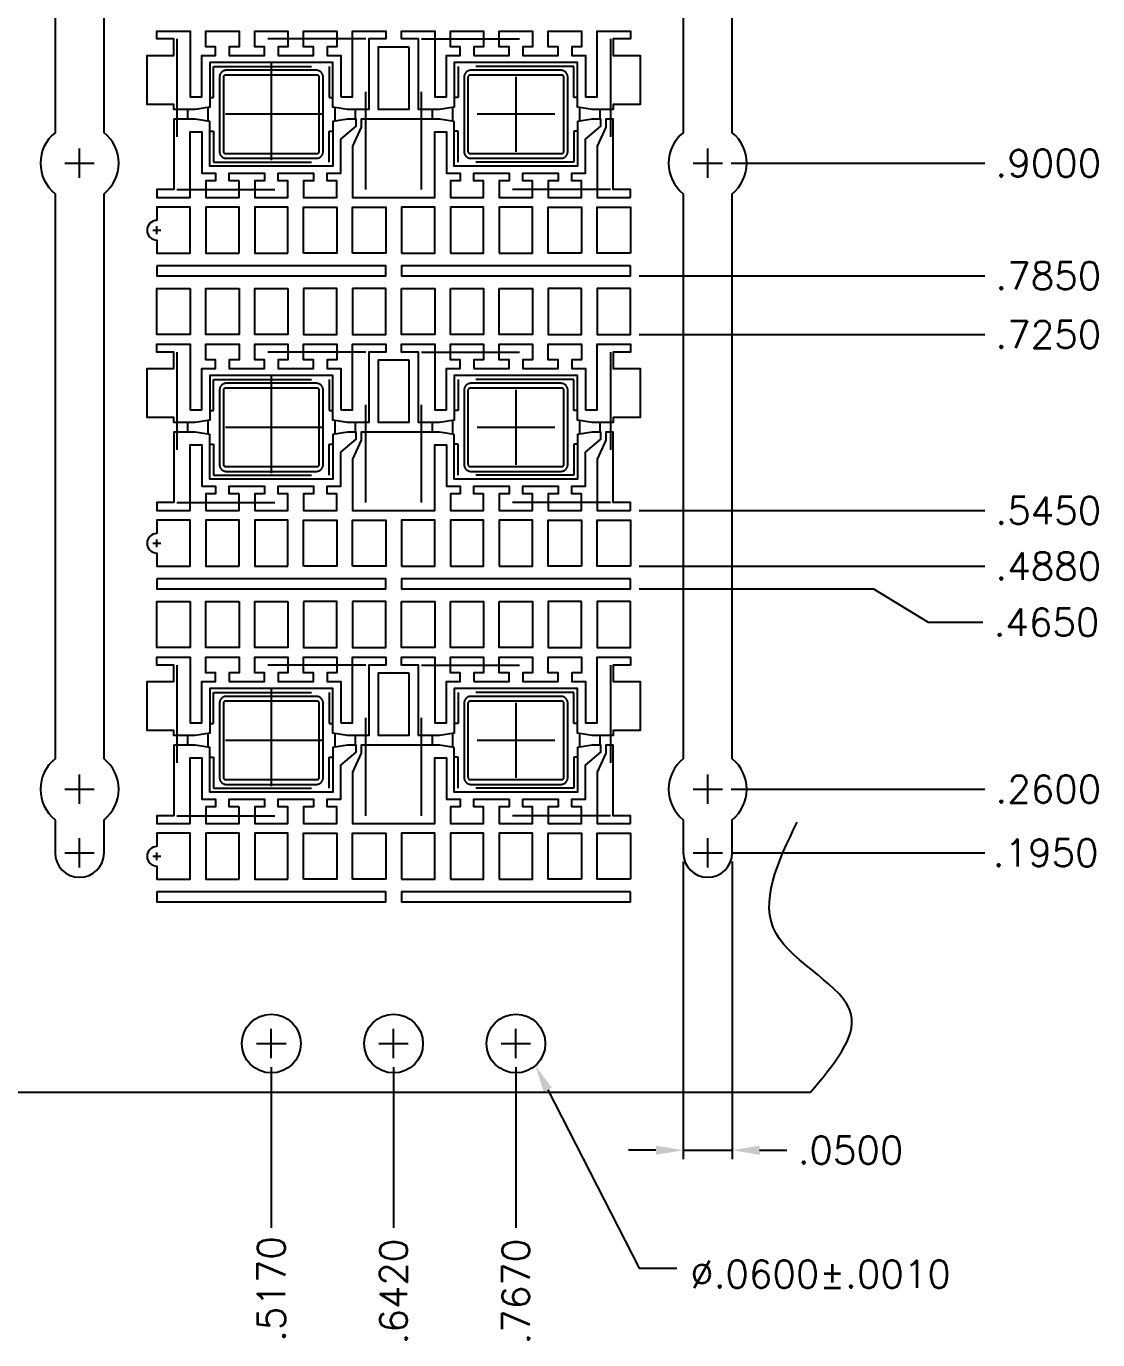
# Model space of a CAD drawing. Extents: x -157.97 to -150.87, y 83.46 to 88.17.
# Drawn here: x -156.709 to -155.614, y 85.431 to 86.774 of the extents above; entities that cross this region are included whole.
import ezdxf

# ---------------------------------------------------------------- set-up
doc = ezdxf.new("R2010")
doc.units = 0
doc.header["$LTSCALE"] = 0.04
doc.header["$MEASUREMENT"] = 0
doc.linetypes.add('CENTER2', pattern=[1.125, 0.75, -0.125, 0.125, -0.125])
doc.linetypes.add('HIDDEN2', pattern=[0.1875, 0.125, -0.0625])
doc.layers.add('1', color=7, linetype='CONTINUOUS')
doc.layers.add('1D', color=4, linetype='CONTINUOUS')
doc.styles.add('SIMPLEX', font='SIMPLEX.shx')

msp = doc.modelspace()

# ---------------------------------------------------------------- linework, layer by layer
at = {"layer": '1'}
for points in [[(-156.6297, 87.4392, 0.999999), (-156.6797, 87.4392), (-156.6797, 87.3054, 0.480384), (-156.6797, 87.243), (-156.6797, 86.6654, 0.480384), (-156.6797, 86.603), (-156.6797, 86.0254, 0.480384), (-156.6797, 85.963), (-156.6797, 85.9292, 1), (-156.6297, 85.9292), (-156.6297, 85.963, 0.480384), (-156.6297, 86.0254), (-156.6297, 86.603, 0.480384), (-156.6297, 86.6654), (-156.6297, 87.243, 0.480384), (-156.6297, 87.3054), (-156.6297, 87.4392)], [(-155.9877, 87.4392, 0.999999), (-156.0377, 87.4392), (-156.0377, 87.3054, 0.480384), (-156.0377, 87.243), (-156.0377, 86.6654, 0.480384), (-156.0377, 86.603), (-156.0377, 86.0254, 0.480384), (-156.0377, 85.963), (-156.0377, 85.9292, 1), (-155.9877, 85.9292), (-155.9877, 85.963, 0.480384), (-155.9877, 86.0254), (-155.9877, 86.603, 0.480384), (-155.9877, 86.6654), (-155.9877, 87.243, 0.480384), (-155.9877, 87.3054), (-155.9877, 87.4392)], [(-155.9079, 85.6842), (-157.2617, 85.6842), (-157.2887, 85.6998, -0.445944), (-157.2899, 85.7055), (-157.2874, 85.7109, 0.613622), (-157.2906, 85.7172), (-157.2967, 85.7172), (-157.2967, 85.9042, 0.414214), (-157.2717, 85.9292), (-157.2717, 85.963, 0.480384), (-157.2717, 86.0254), (-157.2717, 86.603, 0.480384), (-157.2717, 86.6654), (-157.2717, 87.243, 0.480384), (-157.2717, 87.3054), (-157.2717, 87.4392)]]:
    msp.add_lwpolyline(points, format="xyb", dxfattribs=at)
for points in [[(-156.3877, 86.7022), (-156.3757, 86.7022), (-156.3757, 86.7692), (-156.3417, 86.7692), (-156.3417, 86.7612), (-156.3592, 86.7612), (-156.3592, 86.6892), (-156.3807, 86.6892), (-156.3957, 86.6915), (-156.3957, 86.7372), (-156.5217, 86.7372), (-156.5217, 86.6915), (-156.5367, 86.6892), (-156.5582, 86.6892), (-156.5582, 86.6942), (-156.5857, 86.6942), (-156.5857, 86.7442), (-156.5582, 86.7442), (-156.5582, 86.7612), (-156.5757, 86.7612), (-156.5757, 86.7692), (-156.5417, 86.7692), (-156.5417, 86.7022), (-156.5297, 86.7022), (-156.5297, 86.7442), (-156.5157, 86.7442), (-156.5157, 86.7532), (-156.5257, 86.7532), (-156.5257, 86.7692), (-156.4917, 86.7692), (-156.4917, 86.7532), (-156.5017, 86.7532), (-156.5017, 86.7442), (-156.4657, 86.7442), (-156.4657, 86.7532), (-156.4757, 86.7532), (-156.4757, 86.7692), (-156.4417, 86.7692), (-156.4417, 86.7532), (-156.4517, 86.7532), (-156.4517, 86.7442), (-156.4157, 86.7442), (-156.4157, 86.7532), (-156.4257, 86.7532), (-156.4257, 86.7692), (-156.3917, 86.7692), (-156.3917, 86.7532), (-156.4017, 86.7532), (-156.4017, 86.7442), (-156.3877, 86.7442)], [(-156.2517, 86.7442), (-156.2157, 86.7442), (-156.2157, 86.7532), (-156.2257, 86.7532), (-156.2257, 86.7692), (-156.1917, 86.7692), (-156.1917, 86.7532), (-156.2017, 86.7532), (-156.2017, 86.7442), (-156.1657, 86.7442), (-156.1657, 86.7532), (-156.1757, 86.7532), (-156.1757, 86.7692), (-156.1417, 86.7692), (-156.1417, 86.7532), (-156.1517, 86.7532), (-156.1517, 86.7442), (-156.1377, 86.7442), (-156.1377, 86.7022), (-156.1257, 86.7022), (-156.1257, 86.7692), (-156.0917, 86.7692), (-156.0917, 86.7612), (-156.1092, 86.7612), (-156.1092, 86.7442), (-156.0817, 86.7442), (-156.0817, 86.6942), (-156.1092, 86.6942), (-156.1092, 86.6892), (-156.1307, 86.6892), (-156.1457, 86.6915), (-156.1457, 86.7372), (-156.2717, 86.7372), (-156.2717, 86.6915), (-156.2867, 86.6892), (-156.3082, 86.6892), (-156.3082, 86.7612), (-156.3257, 86.7612), (-156.3257, 86.7692), (-156.2917, 86.7692), (-156.2917, 86.7022), (-156.2797, 86.7022), (-156.2797, 86.7442), (-156.2657, 86.7442), (-156.2657, 86.7532), (-156.2757, 86.7532), (-156.2757, 86.7692), (-156.2417, 86.7692), (-156.2417, 86.7532), (-156.2517, 86.7532)], [(-156.3182, 86.7532), (-156.3182, 86.6892), (-156.3492, 86.6892), (-156.3492, 86.7532)], [(-156.4917, 86.6162), (-156.5017, 86.6162), (-156.5017, 86.6242), (-156.4657, 86.6242), (-156.4657, 86.6162), (-156.4757, 86.6162), (-156.4757, 86.5992), (-156.4417, 86.5992), (-156.4417, 86.6162), (-156.4517, 86.6162), (-156.4517, 86.6242), (-156.4157, 86.6242), (-156.4157, 86.6162), (-156.4257, 86.6162), (-156.4257, 86.5992), (-156.3917, 86.5992), (-156.3917, 86.6162), (-156.4017, 86.6162), (-156.4017, 86.6242), (-156.3877, 86.6242), (-156.3877, 86.6589), (-156.3719, 86.6722), (-156.3719, 86.6792), (-156.3807, 86.6792), (-156.3957, 86.6769), (-156.3957, 86.6312), (-156.5217, 86.6312), (-156.5217, 86.6769), (-156.5367, 86.6792), (-156.5582, 86.6792), (-156.5582, 86.6072), (-156.5757, 86.6072), (-156.5757, 86.5992), (-156.5417, 86.5992), (-156.5417, 86.6662), (-156.5297, 86.6662), (-156.5297, 86.6242), (-156.5157, 86.6242), (-156.5157, 86.6162), (-156.5257, 86.6162), (-156.5257, 86.5992), (-156.4917, 86.5992)], [(-156.2717, 86.6769), (-156.2867, 86.6792), (-156.3669, 86.6792), (-156.3669, 86.6712), (-156.3757, 86.6516), (-156.3757, 86.5992), (-156.2917, 86.5992), (-156.2917, 86.6662), (-156.2797, 86.6662), (-156.2797, 86.6242), (-156.2657, 86.6242), (-156.2657, 86.6162), (-156.2757, 86.6162), (-156.2757, 86.5992), (-156.2417, 86.5992), (-156.2417, 86.6162), (-156.2517, 86.6162), (-156.2517, 86.6242), (-156.2157, 86.6242), (-156.2157, 86.6162), (-156.2257, 86.6162), (-156.2257, 86.5992), (-156.1917, 86.5992), (-156.1917, 86.6162), (-156.2017, 86.6162), (-156.2017, 86.6242), (-156.1657, 86.6242), (-156.1657, 86.6162), (-156.1757, 86.6162), (-156.1757, 86.5992), (-156.1417, 86.5992), (-156.1417, 86.6162), (-156.1517, 86.6162), (-156.1517, 86.6242), (-156.1377, 86.6242), (-156.1377, 86.6589), (-156.1219, 86.6722), (-156.1219, 86.6792), (-156.1307, 86.6792), (-156.1457, 86.6769), (-156.1457, 86.6312), (-156.2717, 86.6312)], [(-156.0917, 86.5992), (-156.0917, 86.6072), (-156.1092, 86.6072), (-156.1092, 86.6792), (-156.1169, 86.6792), (-156.1169, 86.6712), (-156.1257, 86.6516), (-156.1257, 86.5992)], [(-156.4917, 86.5422), (-156.4917, 86.5892), (-156.5257, 86.5892), (-156.5257, 86.5422)], [(-156.4417, 86.5422), (-156.4417, 86.5892), (-156.4757, 86.5892), (-156.4757, 86.5422)], [(-156.4257, 86.5422), (-156.4257, 86.5892), (-156.3917, 86.5892), (-156.3917, 86.5422)], [(-156.3757, 86.5422), (-156.3757, 86.5892), (-156.3417, 86.5892), (-156.3417, 86.5422)], [(-156.3257, 86.5422), (-156.2917, 86.5422), (-156.2917, 86.5892), (-156.3257, 86.5892)], [(-156.2757, 86.5422), (-156.2417, 86.5422), (-156.2417, 86.5892), (-156.2757, 86.5892)], [(-156.2257, 86.5422), (-156.1917, 86.5422), (-156.1917, 86.5892), (-156.2257, 86.5892)], [(-156.1417, 86.5422), (-156.1757, 86.5422), (-156.1757, 86.5892), (-156.1417, 86.5892)], [(-156.0917, 86.5422), (-156.1257, 86.5422), (-156.1257, 86.5892), (-156.0917, 86.5892)], [(-156.5757, 86.5292), (-156.5757, 86.5192), (-156.3417, 86.5192), (-156.3417, 86.5292)], [(-156.0917, 86.5292), (-156.3257, 86.5292), (-156.3257, 86.5192), (-156.0917, 86.5192)], [(-156.5417, 86.5062), (-156.5417, 86.4592), (-156.5757, 86.4592), (-156.5757, 86.5062)], [(-156.4917, 86.5062), (-156.4917, 86.4592), (-156.5257, 86.4592), (-156.5257, 86.5062)], [(-156.4417, 86.5062), (-156.4417, 86.4592), (-156.4757, 86.4592), (-156.4757, 86.5062)], [(-156.4257, 86.5062), (-156.4257, 86.4592), (-156.3917, 86.4592), (-156.3917, 86.5062)], [(-156.3757, 86.5062), (-156.3757, 86.4592), (-156.3417, 86.4592), (-156.3417, 86.5062)], [(-156.3257, 86.5062), (-156.2917, 86.5062), (-156.2917, 86.4592), (-156.3257, 86.4592)], [(-156.2757, 86.5062), (-156.2417, 86.5062), (-156.2417, 86.4592), (-156.2757, 86.4592)], [(-156.2257, 86.5062), (-156.1917, 86.5062), (-156.1917, 86.4592), (-156.2257, 86.4592)], [(-156.1417, 86.5062), (-156.1757, 86.5062), (-156.1757, 86.4592), (-156.1417, 86.4592)], [(-156.0917, 86.5062), (-156.1257, 86.5062), (-156.1257, 86.4592), (-156.0917, 86.4592)], [(-156.3877, 86.3822), (-156.3757, 86.3822), (-156.3757, 86.4492), (-156.3417, 86.4492), (-156.3417, 86.4412), (-156.3592, 86.4412), (-156.3592, 86.3692), (-156.3807, 86.3692), (-156.3957, 86.3715), (-156.3957, 86.4172), (-156.5217, 86.4172), (-156.5217, 86.3715), (-156.5367, 86.3692), (-156.5582, 86.3692), (-156.5582, 86.3742), (-156.5857, 86.3742), (-156.5857, 86.4242), (-156.5582, 86.4242), (-156.5582, 86.4412), (-156.5757, 86.4412), (-156.5757, 86.4492), (-156.5417, 86.4492), (-156.5417, 86.3822), (-156.5297, 86.3822), (-156.5297, 86.4242), (-156.5157, 86.4242), (-156.5157, 86.4332), (-156.5257, 86.4332), (-156.5257, 86.4492), (-156.4917, 86.4492), (-156.4917, 86.4332), (-156.5017, 86.4332), (-156.5017, 86.4242), (-156.4657, 86.4242), (-156.4657, 86.4332), (-156.4757, 86.4332), (-156.4757, 86.4492), (-156.4417, 86.4492), (-156.4417, 86.4332), (-156.4517, 86.4332), (-156.4517, 86.4242), (-156.4157, 86.4242), (-156.4157, 86.4332), (-156.4257, 86.4332), (-156.4257, 86.4492), (-156.3917, 86.4492), (-156.3917, 86.4332), (-156.4017, 86.4332), (-156.4017, 86.4242), (-156.3877, 86.4242)], [(-156.2517, 86.4242), (-156.2157, 86.4242), (-156.2157, 86.4332), (-156.2257, 86.4332), (-156.2257, 86.4492), (-156.1917, 86.4492), (-156.1917, 86.4332), (-156.2017, 86.4332), (-156.2017, 86.4242), (-156.1657, 86.4242), (-156.1657, 86.4332), (-156.1757, 86.4332), (-156.1757, 86.4492), (-156.1417, 86.4492), (-156.1417, 86.4332), (-156.1517, 86.4332), (-156.1517, 86.4242), (-156.1377, 86.4242), (-156.1377, 86.3822), (-156.1257, 86.3822), (-156.1257, 86.4492), (-156.0917, 86.4492), (-156.0917, 86.4412), (-156.1092, 86.4412), (-156.1092, 86.4242), (-156.0817, 86.4242), (-156.0817, 86.3742), (-156.1092, 86.3742), (-156.1092, 86.3692), (-156.1307, 86.3692), (-156.1457, 86.3715), (-156.1457, 86.4172), (-156.2717, 86.4172), (-156.2717, 86.3715), (-156.2867, 86.3692), (-156.3082, 86.3692), (-156.3082, 86.4412), (-156.3257, 86.4412), (-156.3257, 86.4492), (-156.2917, 86.4492), (-156.2917, 86.3822), (-156.2797, 86.3822), (-156.2797, 86.4242), (-156.2657, 86.4242), (-156.2657, 86.4332), (-156.2757, 86.4332), (-156.2757, 86.4492), (-156.2417, 86.4492), (-156.2417, 86.4332), (-156.2517, 86.4332)], [(-156.3182, 86.4332), (-156.3182, 86.3692), (-156.3492, 86.3692), (-156.3492, 86.4332)], [(-156.4917, 86.2962), (-156.5017, 86.2962), (-156.5017, 86.3042), (-156.4657, 86.3042), (-156.4657, 86.2962), (-156.4757, 86.2962), (-156.4757, 86.2792), (-156.4417, 86.2792), (-156.4417, 86.2962), (-156.4517, 86.2962), (-156.4517, 86.3042), (-156.4157, 86.3042), (-156.4157, 86.2962), (-156.4257, 86.2962), (-156.4257, 86.2792), (-156.3917, 86.2792), (-156.3917, 86.2962), (-156.4017, 86.2962), (-156.4017, 86.3042), (-156.3877, 86.3042), (-156.3877, 86.3389), (-156.3719, 86.3522), (-156.3719, 86.3592), (-156.3807, 86.3592), (-156.3957, 86.3569), (-156.3957, 86.3112), (-156.5217, 86.3112), (-156.5217, 86.3569), (-156.5367, 86.3592), (-156.5582, 86.3592), (-156.5582, 86.2872), (-156.5757, 86.2872), (-156.5757, 86.2792), (-156.5417, 86.2792), (-156.5417, 86.3462), (-156.5297, 86.3462), (-156.5297, 86.3042), (-156.5157, 86.3042), (-156.5157, 86.2962), (-156.5257, 86.2962), (-156.5257, 86.2792), (-156.4917, 86.2792)], [(-156.2717, 86.3569), (-156.2867, 86.3592), (-156.3669, 86.3592), (-156.3669, 86.3512), (-156.3757, 86.3316), (-156.3757, 86.2792), (-156.2917, 86.2792), (-156.2917, 86.3462), (-156.2797, 86.3462), (-156.2797, 86.3042), (-156.2657, 86.3042), (-156.2657, 86.2962), (-156.2757, 86.2962), (-156.2757, 86.2792), (-156.2417, 86.2792), (-156.2417, 86.2962), (-156.2517, 86.2962), (-156.2517, 86.3042), (-156.2157, 86.3042), (-156.2157, 86.2962), (-156.2257, 86.2962), (-156.2257, 86.2792), (-156.1917, 86.2792), (-156.1917, 86.2962), (-156.2017, 86.2962), (-156.2017, 86.3042), (-156.1657, 86.3042), (-156.1657, 86.2962), (-156.1757, 86.2962), (-156.1757, 86.2792), (-156.1417, 86.2792), (-156.1417, 86.2962), (-156.1517, 86.2962), (-156.1517, 86.3042), (-156.1377, 86.3042), (-156.1377, 86.3389), (-156.1219, 86.3522), (-156.1219, 86.3592), (-156.1307, 86.3592), (-156.1457, 86.3569), (-156.1457, 86.3112), (-156.2717, 86.3112)], [(-156.0917, 86.2792), (-156.0917, 86.2872), (-156.1092, 86.2872), (-156.1092, 86.3592), (-156.1169, 86.3592), (-156.1169, 86.3512), (-156.1257, 86.3316), (-156.1257, 86.2792)], [(-156.4917, 86.2222), (-156.4917, 86.2692), (-156.5257, 86.2692), (-156.5257, 86.2222)], [(-156.4417, 86.2222), (-156.4417, 86.2692), (-156.4757, 86.2692), (-156.4757, 86.2222)], [(-156.4257, 86.2222), (-156.4257, 86.2692), (-156.3917, 86.2692), (-156.3917, 86.2222)], [(-156.3757, 86.2222), (-156.3757, 86.2692), (-156.3417, 86.2692), (-156.3417, 86.2222)], [(-156.3257, 86.2222), (-156.2917, 86.2222), (-156.2917, 86.2692), (-156.3257, 86.2692)], [(-156.2757, 86.2222), (-156.2417, 86.2222), (-156.2417, 86.2692), (-156.2757, 86.2692)], [(-156.2257, 86.2222), (-156.1917, 86.2222), (-156.1917, 86.2692), (-156.2257, 86.2692)], [(-156.1417, 86.2222), (-156.1757, 86.2222), (-156.1757, 86.2692), (-156.1417, 86.2692)], [(-156.0917, 86.2222), (-156.1257, 86.2222), (-156.1257, 86.2692), (-156.0917, 86.2692)], [(-156.5757, 86.2092), (-156.5757, 86.1992), (-156.3417, 86.1992), (-156.3417, 86.2092)], [(-156.0917, 86.2092), (-156.3257, 86.2092), (-156.3257, 86.1992), (-156.0917, 86.1992)], [(-156.5417, 86.1862), (-156.5417, 86.1392), (-156.5757, 86.1392), (-156.5757, 86.1862)], [(-156.4917, 86.1862), (-156.4917, 86.1392), (-156.5257, 86.1392), (-156.5257, 86.1862)], [(-156.4417, 86.1862), (-156.4417, 86.1392), (-156.4757, 86.1392), (-156.4757, 86.1862)], [(-156.4257, 86.1862), (-156.4257, 86.1392), (-156.3917, 86.1392), (-156.3917, 86.1862)], [(-156.3757, 86.1862), (-156.3757, 86.1392), (-156.3417, 86.1392), (-156.3417, 86.1862)], [(-156.3257, 86.1862), (-156.2917, 86.1862), (-156.2917, 86.1392), (-156.3257, 86.1392)], [(-156.2757, 86.1862), (-156.2417, 86.1862), (-156.2417, 86.1392), (-156.2757, 86.1392)], [(-156.2257, 86.1862), (-156.1917, 86.1862), (-156.1917, 86.1392), (-156.2257, 86.1392)], [(-156.1417, 86.1862), (-156.1757, 86.1862), (-156.1757, 86.1392), (-156.1417, 86.1392)], [(-156.0917, 86.1862), (-156.1257, 86.1862), (-156.1257, 86.1392), (-156.0917, 86.1392)], [(-156.3877, 86.0622), (-156.3757, 86.0622), (-156.3757, 86.1292), (-156.3417, 86.1292), (-156.3417, 86.1212), (-156.3592, 86.1212), (-156.3592, 86.0492), (-156.3807, 86.0492), (-156.3957, 86.0515), (-156.3957, 86.0972), (-156.5217, 86.0972), (-156.5217, 86.0515), (-156.5367, 86.0492), (-156.5582, 86.0492), (-156.5582, 86.0542), (-156.5857, 86.0542), (-156.5857, 86.1042), (-156.5582, 86.1042), (-156.5582, 86.1212), (-156.5757, 86.1212), (-156.5757, 86.1292), (-156.5417, 86.1292), (-156.5417, 86.0622), (-156.5297, 86.0622), (-156.5297, 86.1042), (-156.5157, 86.1042), (-156.5157, 86.1132), (-156.5257, 86.1132), (-156.5257, 86.1292), (-156.4917, 86.1292), (-156.4917, 86.1132), (-156.5017, 86.1132), (-156.5017, 86.1042), (-156.4657, 86.1042), (-156.4657, 86.1132), (-156.4757, 86.1132), (-156.4757, 86.1292), (-156.4417, 86.1292), (-156.4417, 86.1132), (-156.4517, 86.1132), (-156.4517, 86.1042), (-156.4157, 86.1042), (-156.4157, 86.1132), (-156.4257, 86.1132), (-156.4257, 86.1292), (-156.3917, 86.1292), (-156.3917, 86.1132), (-156.4017, 86.1132), (-156.4017, 86.1042), (-156.3877, 86.1042)], [(-156.2517, 86.1042), (-156.2157, 86.1042), (-156.2157, 86.1132), (-156.2257, 86.1132), (-156.2257, 86.1292), (-156.1917, 86.1292), (-156.1917, 86.1132), (-156.2017, 86.1132), (-156.2017, 86.1042), (-156.1657, 86.1042), (-156.1657, 86.1132), (-156.1757, 86.1132), (-156.1757, 86.1292), (-156.1417, 86.1292), (-156.1417, 86.1132), (-156.1517, 86.1132), (-156.1517, 86.1042), (-156.1377, 86.1042), (-156.1377, 86.0622), (-156.1257, 86.0622), (-156.1257, 86.1292), (-156.0917, 86.1292), (-156.0917, 86.1212), (-156.1092, 86.1212), (-156.1092, 86.1042), (-156.0817, 86.1042), (-156.0817, 86.0542), (-156.1092, 86.0542), (-156.1092, 86.0492), (-156.1307, 86.0492), (-156.1457, 86.0515), (-156.1457, 86.0972), (-156.2717, 86.0972), (-156.2717, 86.0515), (-156.2867, 86.0492), (-156.3082, 86.0492), (-156.3082, 86.1212), (-156.3257, 86.1212), (-156.3257, 86.1292), (-156.2917, 86.1292), (-156.2917, 86.0622), (-156.2797, 86.0622), (-156.2797, 86.1042), (-156.2657, 86.1042), (-156.2657, 86.1132), (-156.2757, 86.1132), (-156.2757, 86.1292), (-156.2417, 86.1292), (-156.2417, 86.1132), (-156.2517, 86.1132)], [(-156.3182, 86.1132), (-156.3182, 86.0492), (-156.3492, 86.0492), (-156.3492, 86.1132)], [(-156.4917, 85.9762), (-156.5017, 85.9762), (-156.5017, 85.9842), (-156.4657, 85.9842), (-156.4657, 85.9762), (-156.4757, 85.9762), (-156.4757, 85.9592), (-156.4417, 85.9592), (-156.4417, 85.9762), (-156.4517, 85.9762), (-156.4517, 85.9842), (-156.4157, 85.9842), (-156.4157, 85.9762), (-156.4257, 85.9762), (-156.4257, 85.9592), (-156.3917, 85.9592), (-156.3917, 85.9762), (-156.4017, 85.9762), (-156.4017, 85.9842), (-156.3877, 85.9842), (-156.3877, 86.0189), (-156.3719, 86.0322), (-156.3719, 86.0392), (-156.3807, 86.0392), (-156.3957, 86.0369), (-156.3957, 85.9912), (-156.5217, 85.9912), (-156.5217, 86.0369), (-156.5367, 86.0392), (-156.5582, 86.0392), (-156.5582, 85.9672), (-156.5757, 85.9672), (-156.5757, 85.9592), (-156.5417, 85.9592), (-156.5417, 86.0262), (-156.5297, 86.0262), (-156.5297, 85.9842), (-156.5157, 85.9842), (-156.5157, 85.9762), (-156.5257, 85.9762), (-156.5257, 85.9592), (-156.4917, 85.9592)], [(-156.2717, 86.0369), (-156.2867, 86.0392), (-156.3669, 86.0392), (-156.3669, 86.0312), (-156.3757, 86.0116), (-156.3757, 85.9592), (-156.2917, 85.9592), (-156.2917, 86.0262), (-156.2797, 86.0262), (-156.2797, 85.9842), (-156.2657, 85.9842), (-156.2657, 85.9762), (-156.2757, 85.9762), (-156.2757, 85.9592), (-156.2417, 85.9592), (-156.2417, 85.9762), (-156.2517, 85.9762), (-156.2517, 85.9842), (-156.2157, 85.9842), (-156.2157, 85.9762), (-156.2257, 85.9762), (-156.2257, 85.9592), (-156.1917, 85.9592), (-156.1917, 85.9762), (-156.2017, 85.9762), (-156.2017, 85.9842), (-156.1657, 85.9842), (-156.1657, 85.9762), (-156.1757, 85.9762), (-156.1757, 85.9592), (-156.1417, 85.9592), (-156.1417, 85.9762), (-156.1517, 85.9762), (-156.1517, 85.9842), (-156.1377, 85.9842), (-156.1377, 86.0189), (-156.1219, 86.0322), (-156.1219, 86.0392), (-156.1307, 86.0392), (-156.1457, 86.0369), (-156.1457, 85.9912), (-156.2717, 85.9912)], [(-156.0917, 85.9592), (-156.0917, 85.9672), (-156.1092, 85.9672), (-156.1092, 86.0392), (-156.1169, 86.0392), (-156.1169, 86.0312), (-156.1257, 86.0116), (-156.1257, 85.9592)], [(-156.4917, 85.9022), (-156.4917, 85.9492), (-156.5257, 85.9492), (-156.5257, 85.9022)], [(-156.4417, 85.9022), (-156.4417, 85.9492), (-156.4757, 85.9492), (-156.4757, 85.9022)], [(-156.4257, 85.9022), (-156.4257, 85.9492), (-156.3917, 85.9492), (-156.3917, 85.9022)], [(-156.3757, 85.9022), (-156.3757, 85.9492), (-156.3417, 85.9492), (-156.3417, 85.9022)], [(-156.3257, 85.9022), (-156.2917, 85.9022), (-156.2917, 85.9492), (-156.3257, 85.9492)], [(-156.2757, 85.9022), (-156.2417, 85.9022), (-156.2417, 85.9492), (-156.2757, 85.9492)], [(-156.2257, 85.9022), (-156.1917, 85.9022), (-156.1917, 85.9492), (-156.2257, 85.9492)], [(-156.1417, 85.9022), (-156.1757, 85.9022), (-156.1757, 85.9492), (-156.1417, 85.9492)], [(-156.0917, 85.9022), (-156.1257, 85.9022), (-156.1257, 85.9492), (-156.0917, 85.9492)], [(-156.5757, 85.8892), (-156.5757, 85.8792), (-156.3417, 85.8792), (-156.3417, 85.8892)], [(-156.0917, 85.8892), (-156.3257, 85.8892), (-156.3257, 85.8792), (-156.0917, 85.8792)]]:
    msp.add_lwpolyline(points, close=True, dxfattribs=at)
for points in [[(-156.5757, 86.5757, 1), (-156.5757, 86.5557), (-156.5757, 86.5422), (-156.5417, 86.5422), (-156.5417, 86.5892), (-156.5757, 86.5892)], [(-156.5757, 86.2557, 1), (-156.5757, 86.2357), (-156.5757, 86.2222), (-156.5417, 86.2222), (-156.5417, 86.2692), (-156.5757, 86.2692)], [(-156.5757, 85.9357, 1), (-156.5757, 85.9157), (-156.5757, 85.9022), (-156.5417, 85.9022), (-156.5417, 85.9492), (-156.5757, 85.9492)]]:
    msp.add_lwpolyline(points, format="xyb", close=True, dxfattribs=at)
for centre in [(-156.4587, 85.7342), (-156.3337, 85.7342), (-156.2087, 85.7342)]:
    msp.add_circle(centre, 0.03, dxfattribs=at)
at = {"layer": '1D', "linetype": 'CENTER2'}
for p, q in [((-156.4587, 86.7374), (-156.4587, 86.631)), ((-156.2087, 86.7225), (-156.2087, 86.6459)), ((-156.4054, 86.6842), (-156.5119, 86.6842)), ((-156.1691, 86.6842), (-156.2482, 86.6842)), ((-156.4587, 86.4174), (-156.4587, 86.311)), ((-156.2087, 86.4025), (-156.2087, 86.3259)), ((-156.4054, 86.3642), (-156.5119, 86.3642)), ((-156.1691, 86.3642), (-156.2482, 86.3642)), ((-156.4587, 86.0974), (-156.4587, 85.991)), ((-156.2087, 86.0825), (-156.2087, 86.0059)), ((-156.4054, 86.0442), (-156.5119, 86.0442)), ((-156.1691, 86.0442), (-156.2482, 86.0442))]:
    msp.add_line(p, q, dxfattribs=at)
at = {"layer": '1D'}
for p, q in [((-156.5444, 86.6892), (-156.5444, 86.6792)), ((-156.5237, 86.6912), (-156.5237, 86.6772)), ((-156.3937, 86.6912), (-156.3937, 86.6772)), ((-156.3729, 86.6892), (-156.3729, 86.6792)), ((-156.2944, 86.6892), (-156.2944, 86.6792)), ((-156.2737, 86.6912), (-156.2737, 86.6772)), ((-156.1437, 86.6912), (-156.1437, 86.6772)), ((-156.1229, 86.6892), (-156.1229, 86.6792)), ((-156.6547, 86.6192), (-156.6547, 86.6492)), ((-156.0127, 86.6192), (-156.0127, 86.6492)), ((-156.6697, 86.6342), (-156.6397, 86.6342)), ((-156.0277, 86.6342), (-155.9977, 86.6342)), ((-155.9887, 86.6342), (-155.7295, 86.6342)), ((-156.5757, 86.5617), (-156.5757, 86.5697)), ((-156.5797, 86.5657), (-156.5717, 86.5657)), ((-156.0827, 86.5192), (-155.7295, 86.5192)), ((-156.0827, 86.4592), (-155.7295, 86.4592)), ((-156.5444, 86.3692), (-156.5444, 86.3592)), ((-156.5237, 86.3712), (-156.5237, 86.3572)), ((-156.3937, 86.3712), (-156.3937, 86.3572)), ((-156.3729, 86.3692), (-156.3729, 86.3592)), ((-156.2944, 86.3692), (-156.2944, 86.3592)), ((-156.2737, 86.3712), (-156.2737, 86.3572)), ((-156.1437, 86.3712), (-156.1437, 86.3572)), ((-156.1229, 86.3692), (-156.1229, 86.3592)), ((-156.0827, 86.2792), (-155.7295, 86.2792)), ((-156.5797, 86.2457), (-156.5717, 86.2457)), ((-156.5757, 86.2417), (-156.5757, 86.2497)), ((-156.0827, 86.2222), (-155.7295, 86.2222)), ((-156.0827, 86.1992), (-155.8434, 86.1992)), ((-155.8434, 86.1992), (-155.7874, 86.1649)), ((-155.7874, 86.1649), (-155.7314, 86.1649)), ((-156.5444, 86.0492), (-156.5444, 86.0392)), ((-156.5237, 86.0512), (-156.5237, 86.0372)), ((-156.3937, 86.0512), (-156.3937, 86.0372)), ((-156.3729, 86.0492), (-156.3729, 86.0392)), ((-156.2944, 86.0492), (-156.2944, 86.0392)), ((-156.2737, 86.0512), (-156.2737, 86.0372)), ((-156.1437, 86.0512), (-156.1437, 86.0372)), ((-156.1229, 86.0492), (-156.1229, 86.0392)), ((-156.6547, 85.9792), (-156.6547, 86.0092)), ((-156.0127, 85.9792), (-156.0127, 86.0092)), ((-156.6697, 85.9942), (-156.6397, 85.9942)), ((-156.0277, 85.9942), (-155.9977, 85.9942)), ((-155.9887, 85.9942), (-155.7295, 85.9942)), ((-156.6547, 85.9142), (-156.6547, 85.9442)), ((-156.0127, 85.9142), (-156.0127, 85.9442)), ((-156.6697, 85.9292), (-156.6397, 85.9292)), ((-156.5797, 85.9257), (-156.5717, 85.9257)), ((-156.5757, 85.9217), (-156.5757, 85.9297)), ((-156.0277, 85.9292), (-155.9977, 85.9292)), ((-155.9887, 85.9292), (-155.7295, 85.9292)), ((-156.0377, 85.9202), (-156.0377, 85.6162)), ((-155.9877, 85.9202), (-155.9877, 85.6162)), ((-156.4587, 85.7192), (-156.4587, 85.7492)), ((-156.3337, 85.7192), (-156.3337, 85.7492)), ((-156.2087, 85.7192), (-156.2087, 85.7492)), ((-156.4737, 85.7342), (-156.4437, 85.7342)), ((-156.3487, 85.7342), (-156.3187, 85.7342)), ((-156.2237, 85.7342), (-156.1937, 85.7342)), ((-156.4587, 85.7102), (-156.4587, 85.5457)), ((-156.3337, 85.7102), (-156.3337, 85.5457)), ((-156.2087, 85.7102), (-156.2087, 85.5457)), ((-156.0657, 85.6252), (-156.0937, 85.6252)), ((-156.0377, 85.6252), (-155.9877, 85.6252)), ((-155.9597, 85.6252), (-155.9317, 85.6252))]:
    msp.add_line(p, q, dxfattribs=at)
at = {"layer": '1D', "color": 2, "linetype": 'CENTER2'}
for points in [[(-156.3622, 86.7612), (-156.5552, 86.7612), (-156.5552, 86.6072), (-156.3622, 86.6072)], [(-156.3052, 86.7612), (-156.1122, 86.7612), (-156.1122, 86.6072), (-156.3052, 86.6072)], [(-156.3622, 86.4412), (-156.5552, 86.4412), (-156.5552, 86.2872), (-156.3622, 86.2872)], [(-156.3052, 86.4412), (-156.1122, 86.4412), (-156.1122, 86.2872), (-156.3052, 86.2872)], [(-156.3622, 86.1212), (-156.5552, 86.1212), (-156.5552, 85.9672), (-156.3622, 85.9672)], [(-156.3052, 86.1212), (-156.1122, 86.1212), (-156.1122, 85.9672), (-156.3052, 85.9672)]]:
    msp.add_lwpolyline(points, close=True, dxfattribs=at)
at = {"layer": '1D', "linetype": 'HIDDEN2'}
for points in [[(-156.5217, 86.7015), (-156.5177, 86.7015), (-156.5177, 86.7332), (-156.3997, 86.7332), (-156.3997, 86.7015), (-156.3957, 86.7015)], [(-156.1457, 86.7015), (-156.1497, 86.7015), (-156.1497, 86.7332), (-156.2677, 86.7332), (-156.2677, 86.7015), (-156.2717, 86.7015)], [(-156.5217, 86.6669), (-156.5177, 86.6669), (-156.5177, 86.6352), (-156.3997, 86.6352), (-156.3997, 86.6669), (-156.3957, 86.6669)], [(-156.1457, 86.6669), (-156.1497, 86.6669), (-156.1497, 86.6352), (-156.2677, 86.6352), (-156.2677, 86.6669), (-156.2717, 86.6669)], [(-156.5217, 86.3815), (-156.5177, 86.3815), (-156.5177, 86.4132), (-156.3997, 86.4132), (-156.3997, 86.3815), (-156.3957, 86.3815)], [(-156.1457, 86.3815), (-156.1497, 86.3815), (-156.1497, 86.4132), (-156.2677, 86.4132), (-156.2677, 86.3815), (-156.2717, 86.3815)], [(-156.5217, 86.3469), (-156.5177, 86.3469), (-156.5177, 86.3152), (-156.3997, 86.3152), (-156.3997, 86.3469), (-156.3957, 86.3469)], [(-156.1457, 86.3469), (-156.1497, 86.3469), (-156.1497, 86.3152), (-156.2677, 86.3152), (-156.2677, 86.3469), (-156.2717, 86.3469)], [(-156.5217, 86.0615), (-156.5177, 86.0615), (-156.5177, 86.0932), (-156.3997, 86.0932), (-156.3997, 86.0615), (-156.3957, 86.0615)], [(-156.1457, 86.0615), (-156.1497, 86.0615), (-156.1497, 86.0932), (-156.2677, 86.0932), (-156.2677, 86.0615), (-156.2717, 86.0615)], [(-156.5217, 86.0269), (-156.5177, 86.0269), (-156.5177, 85.9952), (-156.3997, 85.9952), (-156.3997, 86.0269), (-156.3957, 86.0269)], [(-156.1457, 86.0269), (-156.1497, 86.0269), (-156.1497, 85.9952), (-156.2677, 85.9952), (-156.2677, 86.0269), (-156.2717, 86.0269)]]:
    msp.add_lwpolyline(points, dxfattribs=at)
for points in [[(-156.5117, 86.6462, 0.414214), (-156.5047, 86.6392), (-156.4127, 86.6392, 0.414214), (-156.4057, 86.6462), (-156.4057, 86.7222, 0.414214), (-156.4127, 86.7292), (-156.5047, 86.7292, 0.414214), (-156.5117, 86.7222)], [(-156.2617, 86.6462, 0.414214), (-156.2547, 86.6392), (-156.1627, 86.6392, 0.414214), (-156.1557, 86.6462), (-156.1557, 86.7222, 0.414214), (-156.1627, 86.7292), (-156.2547, 86.7292, 0.414214), (-156.2617, 86.7222)], [(-156.5057, 86.7242, 0.414214), (-156.5077, 86.7222), (-156.5077, 86.6462, 0.414214), (-156.5057, 86.6442), (-156.4117, 86.6442, 0.414214), (-156.4097, 86.6462), (-156.4097, 86.7222, 0.414214), (-156.4117, 86.7242)], [(-156.2557, 86.7242, 0.414214), (-156.2577, 86.7222), (-156.2577, 86.6462, 0.414214), (-156.2557, 86.6442), (-156.1617, 86.6442, 0.414214), (-156.1597, 86.6462), (-156.1597, 86.7222, 0.414214), (-156.1617, 86.7242)], [(-156.5117, 86.3262, 0.414214), (-156.5047, 86.3192), (-156.4127, 86.3192, 0.414214), (-156.4057, 86.3262), (-156.4057, 86.4022, 0.414214), (-156.4127, 86.4092), (-156.5047, 86.4092, 0.414214), (-156.5117, 86.4022)], [(-156.2617, 86.3262, 0.414214), (-156.2547, 86.3192), (-156.1627, 86.3192, 0.414214), (-156.1557, 86.3262), (-156.1557, 86.4022, 0.414214), (-156.1627, 86.4092), (-156.2547, 86.4092, 0.414214), (-156.2617, 86.4022)], [(-156.5057, 86.4042, 0.414214), (-156.5077, 86.4022), (-156.5077, 86.3262, 0.414214), (-156.5057, 86.3242), (-156.4117, 86.3242, 0.414214), (-156.4097, 86.3262), (-156.4097, 86.4022, 0.414214), (-156.4117, 86.4042)], [(-156.2557, 86.4042, 0.414214), (-156.2577, 86.4022), (-156.2577, 86.3262, 0.414214), (-156.2557, 86.3242), (-156.1617, 86.3242, 0.414214), (-156.1597, 86.3262), (-156.1597, 86.4022, 0.414214), (-156.1617, 86.4042)], [(-156.5117, 86.0062, 0.414214), (-156.5047, 85.9992), (-156.4127, 85.9992, 0.414214), (-156.4057, 86.0062), (-156.4057, 86.0822, 0.414214), (-156.4127, 86.0892), (-156.5047, 86.0892, 0.414214), (-156.5117, 86.0822)], [(-156.5057, 86.0842, 0.414214), (-156.5077, 86.0822), (-156.5077, 86.0062, 0.414214), (-156.5057, 86.0042), (-156.4117, 86.0042, 0.414214), (-156.4097, 86.0062), (-156.4097, 86.0822, 0.414214), (-156.4117, 86.0842)], [(-156.2617, 86.0062, 0.414214), (-156.2547, 85.9992), (-156.1627, 85.9992, 0.414214), (-156.1557, 86.0062), (-156.1557, 86.0822, 0.414214), (-156.1627, 86.0892), (-156.2547, 86.0892, 0.414214), (-156.2617, 86.0822)], [(-156.2557, 86.0842, 0.414214), (-156.2577, 86.0822), (-156.2577, 86.0062, 0.414214), (-156.2557, 86.0042), (-156.1617, 86.0042, 0.414214), (-156.1597, 86.0062), (-156.1597, 86.0822, 0.414214), (-156.1617, 86.0842)]]:
    msp.add_lwpolyline(points, format="xyb", close=True, dxfattribs=at)
at = {"layer": '1D'}
msp.add_lwpolyline([(-156.176, 85.6868), (-156.0828, 85.5046), (-156.0441, 85.5046)], dxfattribs=at)
msp.add_spline([(-155.9079, 85.6842), (-155.866, 85.7639), (-155.9429, 85.8469), (-155.9213, 85.9607)], degree=3, dxfattribs=at)
for points in [[(-156.1802, 85.6847), (-156.1888, 85.7117), (-156.1719, 85.6889)], [(-156.0657, 85.6299), (-156.0657, 85.6205), (-156.0377, 85.6252)], [(-155.9597, 85.6299), (-155.9597, 85.6205), (-155.9877, 85.6252)]]:
    msp.add_solid(points, dxfattribs=at)

# ---------------------------------------------------------------- texts
at = {"layer": '1D', "style": 'SIMPLEX'}
msp.add_text('%%c.0600%%p.0010', height=0.028, dxfattribs=at).set_placement((-156.0306, 85.4846))
at = {"layer": '1D', "char_height": 0.028, "attachment_point": 5, "style": 'SIMPLEX'}
for s, insert in [('\\A1;.9000', (-155.6645, 86.6342)), ('\\A1;.7850', (-155.6645, 86.5192)), ('\\A1;.7250', (-155.6645, 86.4592)), ('\\A1;.5450', (-155.6645, 86.2792)), ('\\A1;.4880', (-155.6645, 86.2222)), ('\\A1;.4650', (-155.6664, 86.1649)), ('\\A1;.2600', (-155.6645, 85.9942)), ('\\A1;.1950', (-155.6672, 85.9292)), ('\\A1;.0500', (-155.8667, 85.6252))]:
    msp.add_mtext(s, dxfattribs=dict(at, insert=insert))
at = {"layer": '1D', "char_height": 0.028, "attachment_point": 5, "rotation": 90, "style": 'SIMPLEX'}
for s, insert in [('\\A1;.5170', (-156.4587, 85.4833)), ('\\A1;.6420', (-156.3337, 85.4807)), ('\\A1;.7670', (-156.2087, 85.4807))]:
    msp.add_mtext(s, dxfattribs=dict(at, insert=insert))

doc.saveas('drawing.dxf')
